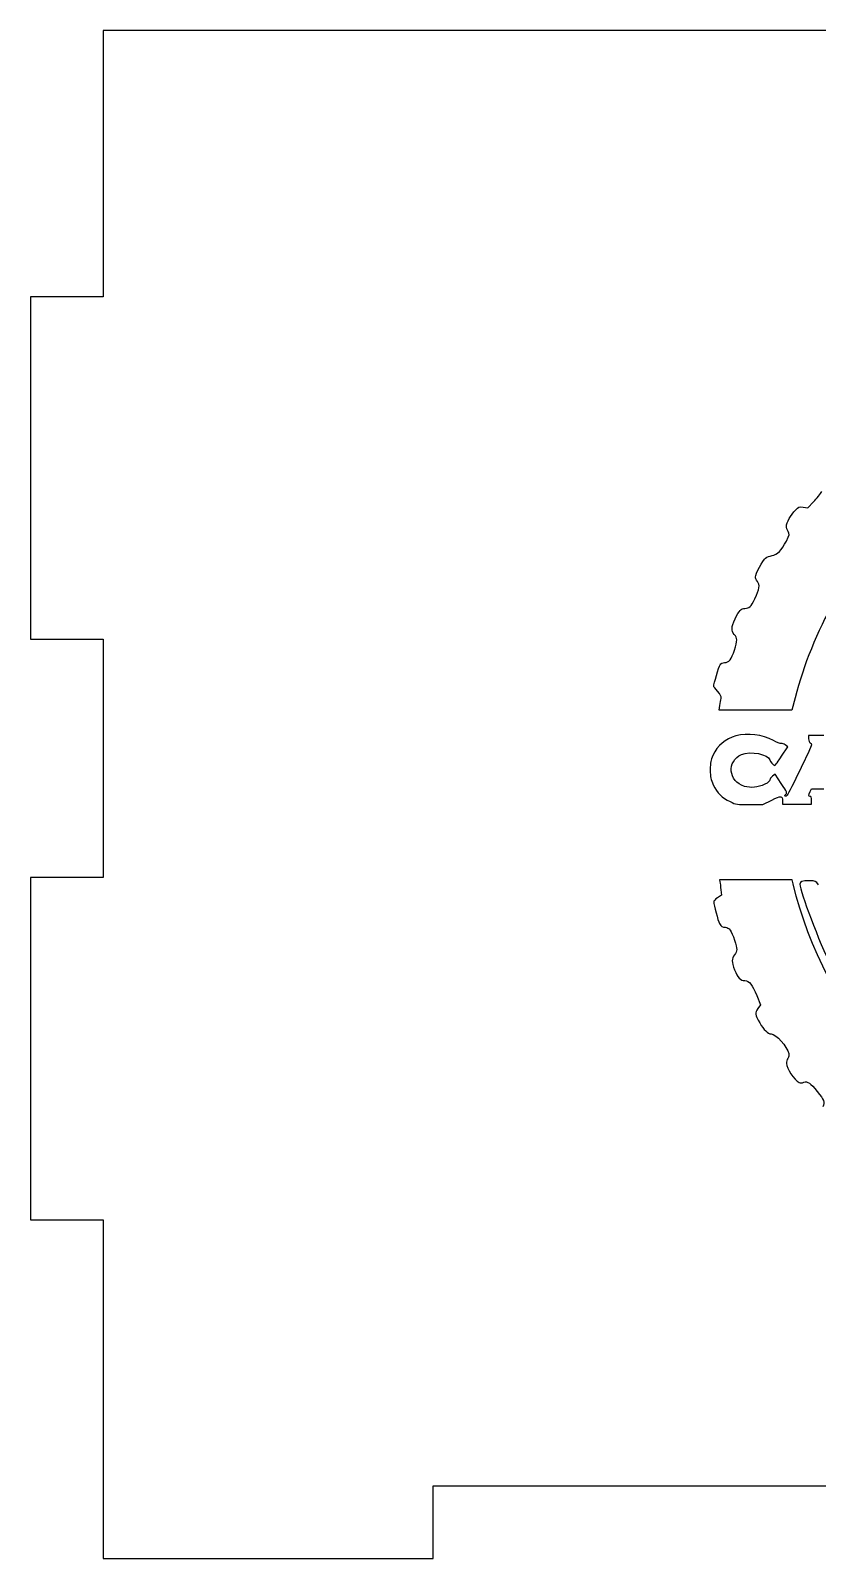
# Model space of a CAD drawing. Extents: x 18 to 213, y 13 to 206.
# Drawn here: x 115.8 to 148.4, y 78.5 to 141.6 of the extents above; entities that cross this region are included whole.
import ezdxf

# ---------------------------------------------------------------- set-up
doc = ezdxf.new("R2010")
doc.units = 0
doc.layers.get('0').update_dxf_attribs({"linetype": 'CONTINUOUS'})

msp = doc.modelspace()

# ---------------------------------------------------------------- linework, layer by layer
at = {"color": 7}
for p, q in [((132.330747, 141.605584), (118.830847, 141.605584)), ((118.830847, 141.605584), (118.830847, 130.605688)), ((148.980625, 141.605607), (132.330747, 141.605607)), ((132.330747, 141.605607), (132.330747, 141.605584)), ((118.830847, 130.605688), (115.83087, 130.605688)), ((115.83087, 130.605688), (115.83087, 116.455792)), ((115.83087, 116.455792), (118.830847, 116.455792)), ((118.830847, 116.455792), (118.830847, 106.605866)), ((118.830847, 106.605866), (115.83087, 106.605866)), ((115.83087, 106.605866), (115.83087, 92.455969)), ((115.83087, 92.455969), (118.830847, 92.455969)), ((118.830847, 92.455969), (118.830847, 78.456073)), ((132.480747, 78.456073), (132.480747, 81.456051)), ((132.480747, 81.456051), (148.830625, 81.456051)), ((118.830847, 78.456073), (132.480747, 78.456073))]:
    msp.add_line(p, q, dxfattribs=at)
at = {"color": 0}
for p, q in [((147.786865, 121.908576), (147.9752, 121.880526)), ((147.9752, 121.880526), (148.21162, 122.128968)), ((144.31269, 113.517662), (144.336733, 113.710004)), ((147.44626, 114.030574), (147.314025, 113.517662)), ((145.811354, 113.517662), (144.31269, 113.517662)), ((147.314025, 113.517662), (145.811354, 113.517662)), ((148.628361, 112.47581), (148.007256, 112.47581)), ((148.007256, 112.47581), (148.007256, 112.335561)), ((146.889269, 111.618286), (147.141718, 112.002969)), ((147.141718, 112.002969), (147.04154, 112.079105)), ((146.616785, 110.872961), (146.5126, 110.788811)), ((146.873241, 110.488277), (146.616785, 110.872961)), ((148.067363, 110.151679), (148.131477, 110.271893)), ((148.131477, 110.271893), (148.628361, 110.271893)), ((145.570926, 109.610717), (146.115895, 109.610717)), ((146.115895, 109.610717), (146.480543, 109.795045)), ((146.925333, 109.762989), (146.925333, 109.630754)), ((146.925333, 109.630754), (147.526402, 109.630754)), ((147.526402, 109.630754), (148.12747, 109.630754)), ((148.12747, 109.630754), (148.12747, 109.791038)), ((145.819368, 106.505198), (144.320704, 106.505198)), ((144.320704, 106.505198), (144.336733, 106.417041)), ((144.376804, 106.096472), (144.400846, 105.864058)), ((147.322039, 106.505198), (145.819368, 106.505198)), ((147.366117, 106.336899), (147.322039, 106.505198)), ((144.400846, 105.864058), (144.240562, 105.76388)), ((145.859439, 101.724701), (146.015717, 101.336011)), ((146.015717, 101.336011), (145.907525, 101.179733))]:
    msp.add_line(p, q, dxfattribs=at)
for points in [[(148.21162, 122.128968), (148.339848, 122.26521), (148.496126, 122.461558), (148.552225, 122.557729)], [(147.462288, 121.788362), (147.594523, 121.932618), (147.610551, 121.936626), (147.786865, 121.908576)], [(147.085619, 121.12318), (147.085619, 121.255415), (147.27796, 121.592013), (147.462288, 121.788362)], [(151.621681, 121.4718), (149.682234, 119.484267), (148.143499, 116.743395), (147.44626, 114.030574)], [(147.153739, 120.898781), (147.117675, 120.962895), (147.085619, 121.06708), (147.085619, 121.12318)], [(147.085619, 120.506083), (147.217854, 120.774561), (147.221861, 120.782575), (147.153739, 120.898781)], [(146.492564, 119.905015), (146.704942, 119.941079), (146.893277, 120.129413), (147.085619, 120.506083)], [(145.80334, 119.027455), (145.80334, 119.135647), (146.123909, 119.724694), (146.228094, 119.804836)], [(146.228094, 119.804836), (146.280187, 119.844908), (146.396393, 119.888986), (146.492564, 119.905015)], [(145.779297, 118.117838), (145.975645, 118.538586), (145.999688, 118.686849), (145.887489, 118.83912)], [(145.887489, 118.83912), (145.84341, 118.907241), (145.80334, 118.991391), (145.80334, 119.027455)], [(145.366563, 117.72514), (145.558905, 117.72514), (145.619012, 117.78124), (145.779297, 118.117838)], [(144.973865, 117.292371), (145.13415, 117.644998), (145.210285, 117.72514), (145.366563, 117.72514)], [(144.933794, 116.643217), (144.797552, 116.80751), (144.805566, 116.927723), (144.973865, 117.292371)], [(144.937801, 115.998071), (145.070036, 116.410804), (145.066029, 116.486939), (144.933794, 116.643217)], [(144.525067, 115.481152), (144.705388, 115.481152), (144.821594, 115.625408), (144.937801, 115.998071)], [(144.080277, 114.507421), (144.080277, 114.587563), (144.300669, 115.31686), (144.344747, 115.392995)], [(144.344747, 115.392995), (144.384818, 115.453102), (144.440918, 115.481152), (144.525067, 115.481152)], [(144.244569, 114.295044), (144.152405, 114.399229), (144.080277, 114.4954), (144.080277, 114.507421)], [(144.384818, 114.002524), (144.400846, 114.086673), (144.36879, 114.150787), (144.244569, 114.295044)], [(144.336733, 113.710004), (144.352761, 113.814189), (144.372797, 113.946424), (144.384818, 114.002524)], [(145.001915, 112.451767), (144.565139, 112.335561), (144.240562, 112.05907), (144.04822, 111.638322)], [(146.552671, 112.259426), (146.079831, 112.511874), (145.494791, 112.584002), (145.001915, 112.451767)], [(145.234328, 111.6824), (145.594969, 111.842685), (146.352315, 111.694421), (146.396393, 111.458001)], [(146.877248, 112.139212), (146.837177, 112.131198), (146.692921, 112.18329), (146.552671, 112.259426)], [(147.04154, 112.079105), (146.989448, 112.123183), (146.913312, 112.147226), (146.877248, 112.139212)], [(148.12747, 112.079105), (148.12747, 112.010984), (147.201825, 110.103594), (147.121683, 110.007423)], [(148.007256, 112.335561), (148.007256, 112.247404), (148.031299, 112.18329), (148.067363, 112.171269)], [(148.067363, 112.171269), (148.099421, 112.155241), (148.12747, 112.115169), (148.12747, 112.079105)], [(144.04822, 111.638322), (143.956056, 111.449987), (143.940028, 111.357823), (143.940028, 111.053281)], [(145.354542, 110.368064), (144.685353, 110.560405), (144.609217, 111.405908), (145.234328, 111.6824)], [(146.396393, 111.458001), (146.412422, 111.385873), (146.552671, 111.237609), (146.608771, 111.233602)], [(146.608771, 111.233602), (146.624799, 111.233602), (146.74902, 111.405908), (146.889269, 111.618286)], [(143.940028, 111.053281), (143.940028, 110.732712), (143.956056, 110.664591), (144.064248, 110.42817)], [(146.404408, 110.632534), (146.404408, 110.580442), (146.336286, 110.524341), (146.19203, 110.456221)], [(146.5126, 110.788811), (146.452494, 110.744733), (146.404408, 110.672605), (146.404408, 110.632534)], [(144.064248, 110.42817), (144.224533, 110.09558), (144.424889, 109.895224), (144.757481, 109.734939)], [(146.19203, 110.456221), (145.895503, 110.315972), (145.627026, 110.287921), (145.354542, 110.368064)], [(146.480543, 109.795045), (146.873241, 109.995401), (146.925333, 109.991395), (146.925333, 109.762989)], [(147.061576, 110.027459), (147.129697, 110.099587), (147.121683, 110.119622), (146.873241, 110.488277)], [(147.033526, 109.951323), (147.01349, 109.951323), (147.025512, 109.987387), (147.061576, 110.027459)], [(147.121683, 110.007423), (147.09764, 109.975366), (147.057568, 109.951323), (147.033526, 109.951323)], [(148.067363, 109.951323), (147.991228, 109.951323), (147.991228, 110.003416), (148.067363, 110.151679)], [(148.12747, 109.791038), (148.12747, 109.907245), (148.111442, 109.951323), (148.067363, 109.951323)], [(144.757481, 109.734939), (145.013936, 109.614725), (145.037979, 109.610717), (145.570926, 109.610717)], [(144.336733, 106.417041), (144.348754, 106.364948), (144.364782, 106.220692), (144.376804, 106.096472)], [(157.704493, 94.431739), (152.579383, 96.455336), (148.688468, 100.935298), (147.366117, 106.336899)], [(148.055342, 106.465127), (147.730765, 106.465127), (147.646615, 106.43307), (147.646615, 106.32087)], [(147.646615, 106.32087), (147.646615, 106.020336), (148.440026, 103.94064), (148.944923, 102.914816)], [(148.41999, 106.296828), (148.307791, 106.453105), (148.279741, 106.465127), (148.055342, 106.465127)], [(144.240562, 105.76388), (144.144391, 105.703773), (144.080277, 105.631645), (144.080277, 105.587567)], [(144.080277, 105.587567), (144.080277, 105.479375), (144.260597, 104.814192), (144.320704, 104.697986)], [(144.320704, 104.697986), (144.388825, 104.573765), (144.436911, 104.541708), (144.569146, 104.541708)], [(144.569146, 104.541708), (144.709395, 104.541708), (144.809573, 104.397452), (144.941808, 104.008761)], [(144.941808, 104.008761), (145.066029, 103.632092), (145.066029, 103.567977), (144.941808, 103.403686)], [(144.941808, 103.403686), (144.81358, 103.235387), (144.817588, 103.131201), (144.945815, 102.778575)], [(144.945815, 102.778575), (145.062022, 102.466019), (145.186243, 102.337791), (145.370571, 102.337791)], [(145.370571, 102.337791), (145.546884, 102.337791), (145.679119, 102.169491), (145.859439, 101.724701)], [(145.907525, 101.179733), (145.779297, 100.995405), (145.783304, 100.955333), (145.987667, 100.586678)], [(145.987667, 100.586678), (146.139938, 100.310187), (146.324265, 100.133874), (146.460508, 100.133874)], [(146.460508, 100.133874), (146.648842, 100.133874), (147.117675, 99.612948), (147.185797, 99.324435)], [(147.185797, 99.324435), (147.205832, 99.252307), (147.189804, 99.184186), (147.149733, 99.124079)], [(147.149733, 99.124079), (147.113669, 99.075994), (147.085619, 98.979823), (147.085619, 98.911701)], [(147.085619, 98.911701), (147.085619, 98.723367), (147.414203, 98.234498), (147.614559, 98.126306)], [(147.614559, 98.126306), (147.65463, 98.10627), (147.726758, 98.110277), (147.802893, 98.13432)], [(147.802893, 98.13432), (147.959171, 98.190419), (148.083392, 98.10627), (148.363891, 97.75765)], [(148.363891, 97.75765), (148.652404, 97.393002), (148.676446, 97.324881), (148.588289, 97.128532)]]:
    msp.add_open_spline(points, degree=3, dxfattribs=at)

doc.saveas('drawing.dxf')
